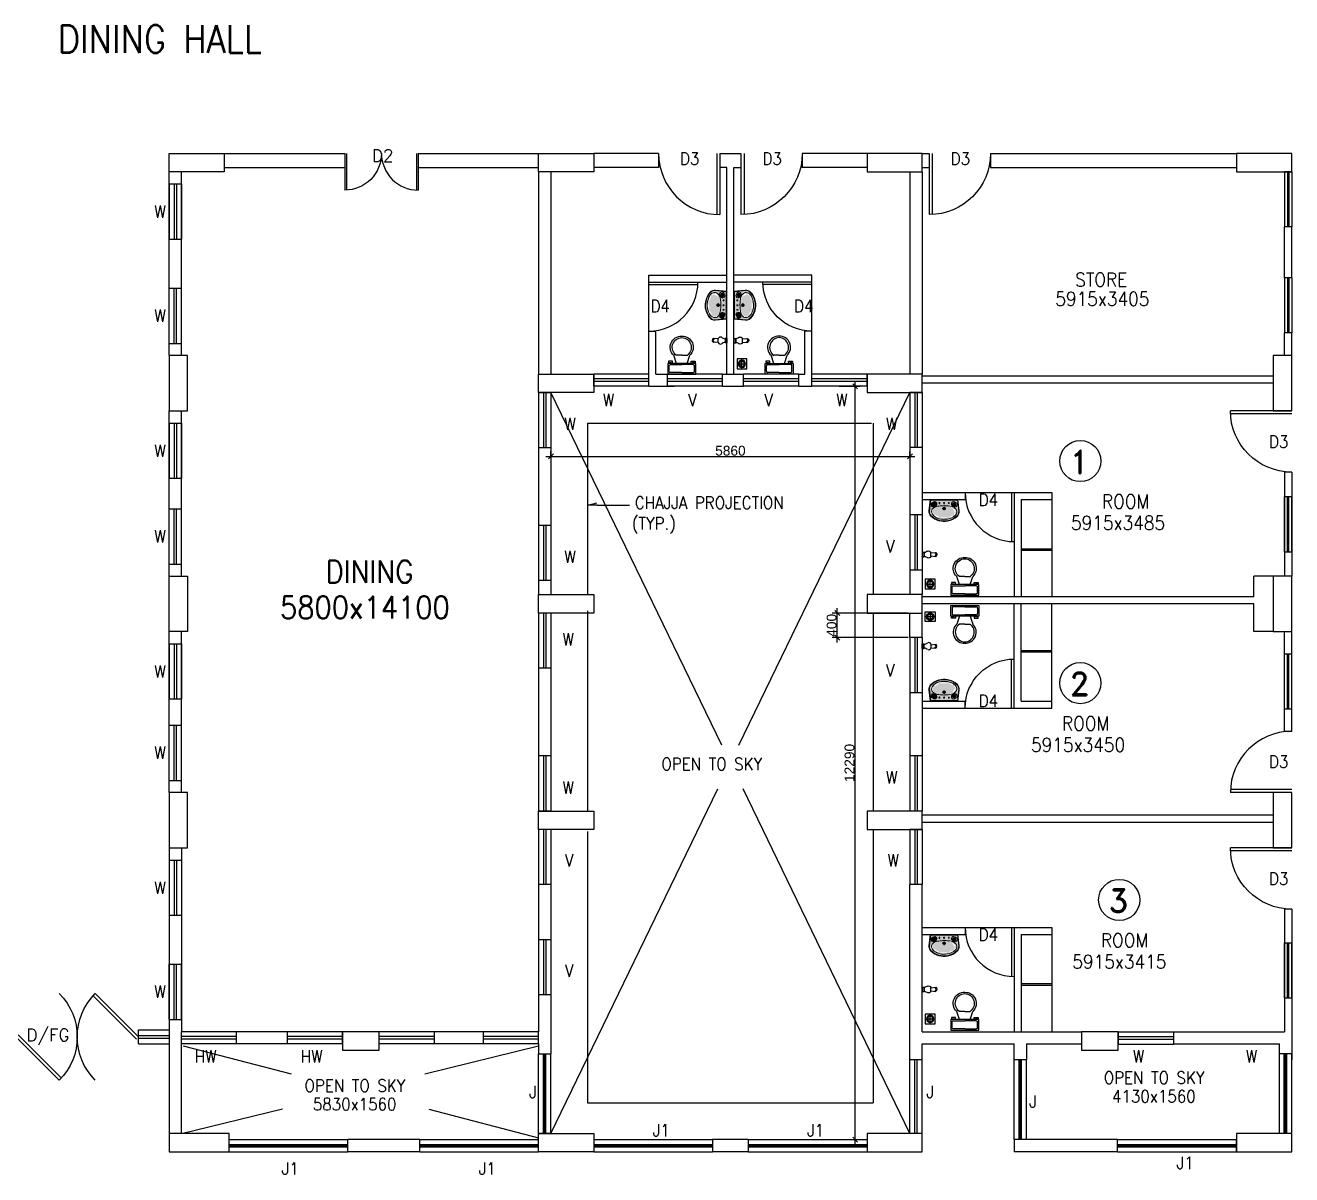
# Model space of a CAD drawing. Extents: x 10161149 to 10263331, y -3696053 to -3547728.
# Drawn here: x 10227213 to 10247881, y -3602316 to -3583565 of the extents above; entities that cross this region are included whole.
import ezdxf

# ---------------------------------------------------------------- set-up
doc = ezdxf.new("R2010")
doc.units = 0
doc.header["$MEASUREMENT"] = 0
doc.header["$PDMODE"] = 35
doc.linetypes.add('DASHED', pattern=[0.75, 0.5, -0.25])
doc.layers.get('0').update_dxf_attribs({"linetype": 'CONTINUOUS'})
doc.layers.get('Defpoints').update_dxf_attribs({"linetype": 'CONTINUOUS'})
for name, color, linetype in [('25', 6, 'CONTINUOUS'), ('35', 1, 'CONTINUOUS'), ('5', 3, 'CONTINUOUS'), ('COL', 2, 'CONTINUOUS'), ('DAS', 1, 'DASHED'), ('DIM', 8, 'CONTINUOUS'), ('dim1', 5, 'CONTINUOUS'), ('DOOR', 31, 'CONTINUOUS'), ('EWC', 5, 'CONTINUOUS'), ('Exi. Walls', 170, 'CONTINUOUS'), ('floor trap', 9, 'CONTINUOUS'), ('Furn-Hat', 145, 'CONTINUOUS'), ('tap', 8, 'CONTINUOUS'), ('Toi-Euip', 8, 'CONTINUOUS'), ('TXW', 6, 'CONTINUOUS'), ('Venti', 161, 'CONTINUOUS'), ('Window', 4, 'CONTINUOUS')]:
    doc.layers.add(name, color=color, linetype=linetype)
doc.layers.add('toi-fix', color=46, linetype='CONTINUOUS', lineweight=18)
doc.styles.add('RD', font='ROMAND')
doc.styles.add('ROMANS', font='arial.ttf')
doc.styles.get("Standard").update_dxf_attribs({"font": 'romans.shx'})
doc.dimstyles.new('int. dim', dxfattribs={"dimtxt": 160, "dimasz": 80, "dimexe": 80, "dimexo": 0, "dimgap": 10, "dimtad": 1, "dimdec": 0, "dimzin": 12, "dimdsep": 46, "dimtxsty": 'ROMANS', "dimblk": 'OBLIQUE', "dimcen": 1.5, "dimdle": 80, "dimclrd": 5, "dimclre": 5, "dimclrt": 4, "dimadec": 0, "dimazin": 0, "dimtfac": 1, "dimtdec": 0, "dimtix": 1, "dimtmove": 2, "dimatfit": 3, "dimfxl": 1, "dimtolj": 1, "dimtzin": 0, "dimlwd": -1, "dimlwe": -1, "dimarcsym": 0})

# ---------------------------------------------------------------- blocks, each defined once
blk = doc.blocks.new('_Oblique')
at = {"color": 0, "linetype": 'ByBlock', "lineweight": -2}
blk.add_line((-0.5, -0.5), (0.5, 0.5), dxfattribs=at)
blk = doc.blocks.new('*D120')
at = {"layer": 'Defpoints', "color": 0, "lineweight": -3, "transparency": 16777216}
for p in [(10240494, -3589453), (10240757, -3589453), (10240494, -3601743)]:
    blk.add_point(p, dxfattribs=at)
at = {"layer": 'dim1', "color": 5, "transparency": 16777216}
for p, q in [((10240494, -3589453), (10240837, -3589453)), ((10240757, -3601823), (10240757, -3589373)), ((10240494, -3601743), (10240837, -3601743))]:
    blk.add_line(p, q, dxfattribs=at)
at = {"layer": 'dim1', "color": 5, "transparency": 16777216, "xscale": 80, "yscale": 80, "zscale": 80}
for p, rotation in [((10240757, -3589453), 90), ((10240757, -3601743), 270)]:
    blk.add_blockref('_Oblique', p, dxfattribs=dict(at, rotation=rotation))
at = {"layer": 'dim1', "color": 4, "transparency": 16777216, "insert": (10240665, -3595598), "char_height": 160, "attachment_point": 5, "rotation": 90, "style": 'ROMANS'}
blk.add_mtext('\\A1;12290', dxfattribs=at)
blk = doc.blocks.new('WINP')
at = {"layer": 'Window'}
for p, q in [((0, 0), (0, 1)), ((0, 1), (1, 1)), ((1, 0), (1, 1)), ((0, 0.6), (1, 0.6)), ((0, 0.4), (1, 0.4)), ((0, 0), (1, 0))]:
    blk.add_line(p, q, dxfattribs=at)
blk = doc.blocks.new('VENTP')
at = {"layer": 'Venti'}
for p, q in [((0, 0), (0, 1)), ((0, 1), (1, 1)), ((1, 0), (1, 1)), ((0, 0), (1, 0))]:
    blk.add_line(p, q, dxfattribs=at)
at = {"layer": 'Venti', "ltscale": 2}
for p, q in [((0, 0.6), (1, 0.6)), ((0, 0.4), (1, 0.4))]:
    blk.add_line(p, q, dxfattribs=at)
blk = doc.blocks.new('*D143')
at = {"layer": 'Defpoints', "color": 0, "lineweight": -3, "transparency": 16777216}
for p in [(10235791, -3590597), (10241651, -3590597), (10241651, -3590597)]:
    blk.add_point(p, dxfattribs=at)
at = {"layer": 'dim1', "color": 5, "transparency": 16777216}
for p, q in [((10235791, -3590597), (10235791, -3590517)), ((10241651, -3590597), (10241651, -3590517)), ((10235711, -3590597), (10241731, -3590597))]:
    blk.add_line(p, q, dxfattribs=at)
at = {"layer": 'dim1', "color": 5, "transparency": 16777216, "xscale": 80, "yscale": 80, "zscale": 80, "rotation": 180}
blk.add_blockref('_Oblique', (10235791, -3590597), dxfattribs=at)
at = {"layer": 'dim1', "color": 5, "transparency": 16777216, "xscale": 80, "yscale": 80, "zscale": 80}
blk.add_blockref('_Oblique', (10241651, -3590597), dxfattribs=at)
at = {"layer": 'dim1', "color": 4, "transparency": 16777216, "insert": (10238721, -3590505), "char_height": 160, "attachment_point": 5, "style": 'ROMANS'}
blk.add_mtext('\\A1;5860', dxfattribs=at)
blk = doc.blocks.new('*D144')
at = {"layer": 'Defpoints', "color": 0, "lineweight": -3, "transparency": 16777216}
for p in [(10240464, -3593153), (10241621, -3593153), (10241621, -3593553)]:
    blk.add_point(p, dxfattribs=at)
at = {"layer": 'dim1', "color": 5, "transparency": 16777216}
for p, q in [((10241621, -3593153), (10240384, -3593153)), ((10240464, -3593633), (10240464, -3593073)), ((10241621, -3593553), (10240384, -3593553))]:
    blk.add_line(p, q, dxfattribs=at)
at = {"layer": 'dim1', "color": 5, "transparency": 16777216, "xscale": 80, "yscale": 80, "zscale": 80}
for p, rotation in [((10240464, -3593153), 90), ((10240464, -3593553), 270)]:
    blk.add_blockref('_Oblique', p, dxfattribs=dict(at, rotation=rotation))
at = {"layer": 'dim1', "color": 4, "transparency": 16777216, "insert": (10240373, -3593353), "char_height": 160, "attachment_point": 5, "rotation": 90, "style": 'ROMANS'}
blk.add_mtext('\\A1;400', dxfattribs=at)
blk = doc.blocks.new('BLK')
at = {"layer": 'DIM', "color": 6}
blk.add_line((-1, 0), (0, 0), dxfattribs=at)
at = {"layer": 'DIM'}
blk.add_line((0, 0), (-0.97, -0.26), dxfattribs=at)
blk = doc.blocks.new('DOORP')
at = {"layer": 'DOOR'}
for p, q in [((0, 0), (0, 1)), ((0.05, 0), (0.05, 0.999))]:
    blk.add_line(p, q, dxfattribs=at)
at = {"layer": 'DOOR', "color": 145}
blk.add_arc((0, 0), 1, 0, 90, dxfattribs=at)
blk = doc.blocks.new('A$C70ED7303')
at = {"layer": 'EWC', "color": 11}
for p, q in [((0, 0), (229, 0)), ((229, 0), (229, -174)), ((-229, 0), (0, 0)), ((-229, -174), (-229, 0)), ((229, -174), (-229, -174)), ((-218, -207), (-218, -185)), ((-218, -185), (-174, -185)), ((-207, -44), (-207, -131)), ((0, -22), (-185, -22)), ((-185, -153), (0, -153)), ((-174, -185), (-174, -174)), ((-153, -174), (-153, -207)), ((-87, -174), (-131, -305)), ((0, -22), (185, -22)), ((185, -153), (0, -153)), ((87, -174), (131, -305)), ((153, -174), (153, -207)), ((174, -185), (174, -174)), ((218, -185), (174, -185)), ((207, -44), (207, -131)), ((218, -207), (218, -185)), ((-153, -207), (-218, -207)), ((0, -305), (-87, -305)), ((0, -305), (87, -305)), ((153, -207), (218, -207))]:
    blk.add_line(p, q, dxfattribs=at)
for centre, major_axis, start_param, end_param in [((-188, -41), (13.6, -13.6), 2.214297, 4.068888), ((-188, -134), (-13.6, -13.6), 5.35589, 7.21048), ((188, -41), (13.6, -13.6), 0.643501, 2.498091), ((188, -134), (-13.6, -13.6), 0.643501, 2.498091), ((-7, -436), (-128, -128), 4.686239, 7.105146), ((5, -435), (-113, -113), 4.541602, 7.039318), ((7, -436), (56, -172), -0.351019, 2.067888), ((-5, -435), (-113, -113), 0.814663, 3.31238)]:
    blk.add_ellipse(centre, major_axis=major_axis, ratio=1, start_param=start_param, end_param=end_param, dxfattribs=at)
blk = doc.blocks.new('A$C0B5D0E53')
at = {"layer": 'tap', "color": 7}
for p, q in [((0, 11), (0, 47)), ((0, 47), (15, 47)), ((0, 11), (12, 11)), ((1, 45), (12, 45)), ((1, 12), (12, 12)), ((12, 11), (12, 47)), ((12, 11), (15, 11)), ((15, 11), (15, 47)), ((70, 41), (110, 45)), ((70, 45), (70, 12)), ((70, 16), (110, 12))]:
    blk.add_line(p, q, dxfattribs=at)
for centre, radius, start, end in [((3, 43), 2.66, 117.11, 161.7293), ((3, 14), 2.66, 198.2707, 242.89), ((8, 99), 56.2, 277.358, 310.4214), ((8, -42), 56.2, 49.5786, 82.642), ((52, 37), 20.8, 24.7259, 109.7544), ((52, 21), 20.8, 250.2456, 335.2741), ((94, 28), 17.7, 301.8025, 58.5186), ((103, 28), 17.7, 293.45, 66.55)]:
    blk.add_arc(centre, radius, start, end, dxfattribs=at)
blk = doc.blocks.new('FT')
at = {"layer": 'floor trap', "color": 7}
for p, q in [((0, 40), (10, 40)), ((16, 40), (64, 40)), ((40, 16), (40, 64)), ((70, 40), (80, 40))]:
    blk.add_line(p, q, dxfattribs=at)
at = {"layer": 'floor trap', "color": 7, "ltscale": 100}
blk.add_lwpolyline([(80, 0), (0, 0), (0, 80), (80, 80)], close=True, dxfattribs=at)
at = {"layer": 'floor trap', "color": 7}
for radius in [30, 23.7, 21.9]:
    blk.add_circle((40, 40), radius, dxfattribs=at)
blk = doc.blocks.new('2')
at = {"layer": 'Furn-Hat'}
h = blk.add_hatch(color=200, dxfattribs=at)
h.set_gradient(color1=(176, 43, 238), color2=(222, 165, 248), one_color=1, tint=0.81, name='SPHERICAL')
edge = h.paths.add_edge_path()
edge.add_ellipse((0.83, 2.39), major_axis=(0, 2.74), ratio=1, start_angle=253.1333, end_angle=282.8458)
edge.add_ellipse((0.66, 2.28), major_axis=(0, 2.87), ratio=1, start_angle=226.9131, end_angle=256.353, ccw=False)
edge.add_ellipse((1.97, 1.03), major_axis=(0, 1.06), ratio=1, start_angle=191.403, end_angle=227.6151, ccw=False)
edge.add_ellipse((1.95, 0.79), major_axis=(-0.001, 0.832), ratio=1, start_angle=172.9435, end_angle=196.7003, ccw=False)
edge.add_line((1.85, -0.04), (0, 0.17))
edge.add_ellipse((-0.15, 0.37), major_axis=(0, 0.247), ratio=1, start_angle=216.2128, end_angle=239.0995)
edge.add_line((0.07, 0.24), (1.91, 0.03))
edge.add_ellipse((1.98, 0.81), major_axis=(0, 0.781), ratio=1, start_angle=174.8376, end_angle=213.1867)
edge.add_ellipse((1.82, 1.24), major_axis=(0, 1.23), ratio=1, start_angle=208.7339, end_angle=238.1069)
edge.add_ellipse((1.35, 1.89), major_axis=(0, 2), ratio=1, start_angle=229.2631, end_angle=252.9591)
edge.add_ellipse((0.45, 2.43), major_axis=(0, 3.03), ratio=1, start_angle=248.1478, end_angle=293.8025)
edge.add_ellipse((0.67, 2.61), major_axis=(0, 2.75), ratio=1, start_angle=292.3386, end_angle=313.7886)
edge.add_ellipse((1.96, 3.88), major_axis=(0.001, 0.944), ratio=1, start_angle=311.9795, end_angle=362.8452)
edge.add_line((1.91, 4.83), (0.06, 4.62))
edge.add_ellipse((-0.22, 4.44), major_axis=(0, 0.335), ratio=1, start_angle=301.9908, end_angle=318.3316)
edge.add_line((0, 4.69), (1.85, 4.9))
edge.add_ellipse((1.98, 3.91), major_axis=(0, 0.995), ratio=1, start_angle=311.3713, end_angle=367.5939, ccw=False)
edge.add_ellipse((0.6, 2.54), major_axis=(0, 2.94), ratio=1, start_angle=278.9603, end_angle=313.5987, ccw=False)
h = blk.add_hatch(color=200, dxfattribs=at)
h.set_gradient(color1=(176, 43, 238), color2=(222, 165, 248), one_color=1, tint=0.81, name='INVCYLINDER')
edge = h.paths.add_edge_path()
edge.add_ellipse((-0.15, 0.37), major_axis=(0, 0.247), ratio=1, start_angle=239.0995, end_angle=258.8462, ccw=False)
edge.add_line((0.07, 0.24), (0, 0.25))
edge.add_line((0, 0.25), (0, 4.61))
edge.add_line((0, 4.61), (0.06, 4.62))
edge.add_ellipse((-0.22, 4.44), major_axis=(0, 0.335), ratio=1, start_angle=279.6212, end_angle=301.9908, ccw=False)
edge.add_line((0.11, 4.5), (0.1, 0.32))
h = blk.add_hatch(color=201, dxfattribs=at)
h.set_gradient(color1=(213, 142, 246), color2=(222, 165, 248), one_color=1, tint=0.81, name='SPHERICAL')
edge = h.paths.add_edge_path()
edge.add_ellipse((-0.22, 4.44), major_axis=(0, 0.335), ratio=1, start_angle=279.6212, end_angle=301.9908)
edge.add_line((0.06, 4.62), (1.91, 4.83))
edge.add_ellipse((1.96, 3.88), major_axis=(0.001, 0.944), ratio=1, start_angle=311.9795, end_angle=362.8452, ccw=False)
edge.add_ellipse((0.67, 2.61), major_axis=(0, 2.75), ratio=1, start_angle=292.3386, end_angle=313.7886, ccw=False)
edge.add_ellipse((0.45, 2.43), major_axis=(0, 3.03), ratio=1, start_angle=248.1478, end_angle=293.8025, ccw=False)
edge.add_ellipse((1.35, 1.89), major_axis=(0, 2), ratio=1, start_angle=229.2631, end_angle=252.9591, ccw=False)
edge.add_ellipse((1.82, 1.24), major_axis=(0, 1.23), ratio=1, start_angle=208.7339, end_angle=238.1069, ccw=False)
edge.add_ellipse((1.98, 0.81), major_axis=(0, 0.781), ratio=1, start_angle=174.8376, end_angle=213.1867, ccw=False)
edge.add_line((1.91, 0.03), (0.07, 0.24))
edge.add_ellipse((-0.15, 0.37), major_axis=(0, 0.247), ratio=1, start_angle=239.0995, end_angle=258.8462)
edge.add_line((0.1, 0.32), (0.11, 4.5))
edge = h.paths.add_edge_path(flags=16)
edge.add_ellipse((0.54, 1.68), major_axis=(0.0002, 0.0643), ratio=1, start_angle=0, end_angle=360, ccw=False)
edge = h.paths.add_edge_path(flags=16)
edge.add_ellipse((0.75, 0.77), major_axis=(0.001, 0.492), ratio=1, start_angle=372.9151, end_angle=415.0496)
edge.add_ellipse((0.66, 0.93), major_axis=(0, 0.34), ratio=1, start_angle=68.6534, end_angle=118.0903)
edge.add_ellipse((1.55, 1.19), major_axis=(0, 1.26), ratio=1, start_angle=109.4436, end_angle=129.259)
edge.add_ellipse((0.76, 0.48), major_axis=(0, 0.207), ratio=1, start_angle=116.7852, end_angle=207.4853)
edge.add_ellipse((0.68, 0.84), major_axis=(0.003, 0.569), ratio=1, start_angle=198.6155, end_angle=235.2982)
edge.add_ellipse((1.01, 0.63), major_axis=(0, 0.179), ratio=1, start_angle=230.4595, end_angle=309.5311)
edge.add_arc((1.2, 0.8), 0.086, 143.8926, 223.9597, ccw=False)
edge.add_arc((1.21, 0.82), 0.0872, 59.6713, 155.4896, ccw=False)
edge.add_ellipse((2.73, 1.67), major_axis=(0, 1.67), ratio=1, start_angle=108.7156, end_angle=120.4399)
edge.add_ellipse((2.03, 1.15), major_axis=(0, 0.801), ratio=1, start_angle=113.6541, end_angle=156.3424)
edge.add_ellipse((1.91, 1.34), major_axis=(0, 0.947), ratio=1, start_angle=167.3152, end_angle=194.3844)
edge.add_ellipse((1.73, 1.61), major_axis=(0, 1.26), ratio=1, start_angle=199.4142, end_angle=242.3113)
edge.add_ellipse((0.73, 2.3), major_axis=(0, 2.47), ratio=1, start_angle=238.946, end_angle=269.4836)
edge.add_ellipse((0.23, 2.48), major_axis=(0, 2.98), ratio=1, start_angle=266.1625, end_angle=294.5971)
edge.add_ellipse((1.64, 3.2), major_axis=(0, 1.4), ratio=1, start_angle=291.6011, end_angle=328.054)
edge.add_ellipse((2, 3.79), major_axis=(0, 0.709), ratio=1, start_angle=327.5861, end_angle=383.2162)
edge.add_ellipse((2.18, 3.44), major_axis=(0, 1.1), ratio=1, start_angle=384.9893, end_angle=432.0066)
edge.add_arc((1.21, 4.06), 0.0773, 202.0693, 284.8477, ccw=False)
edge.add_arc((1.2, 4.08), 0.086, 136.0403, 216.1074, ccw=False)
edge.add_ellipse((1.01, 4.25), major_axis=(0, 0.179), ratio=1, start_angle=230.4689, end_angle=309.5405)
edge.add_ellipse((0.68, 4.04), major_axis=(-0.003, 0.569), ratio=1, start_angle=304.7018, end_angle=341.3845)
edge.add_ellipse((0.76, 4.4), major_axis=(0, 0.207), ratio=1, start_angle=332.4116, end_angle=423.1117)
edge.add_ellipse((1.55, 3.69), major_axis=(0.01, 1.26), ratio=1, start_angle=411.1189, end_angle=430.9342)
edge.add_ellipse((0.66, 3.95), major_axis=(0, 0.34), ratio=1, start_angle=61.9097, end_angle=111.3466)
edge.add_ellipse((0.75, 4.11), major_axis=(0.003, 0.492), ratio=1, start_angle=125.3669, end_angle=167.5014)
edge.add_ellipse((0.73, 3.94), major_axis=(0, 0.319), ratio=1, start_angle=163.9108, end_angle=209.8663)
edge.add_ellipse((1.14, 3.59), major_axis=(-0.002, 0.268), ratio=1, start_angle=387.9183, end_angle=433.2607, ccw=False)
edge.add_ellipse((1.07, 3.77), major_axis=(0, 0.0739), ratio=1, start_angle=281.3136, end_angle=401.6955, ccw=False)
edge.add_ellipse((2.18, 3.44), major_axis=(0, 1.1), ratio=1, start_angle=432.0066, end_angle=441.9912)
edge.add_ellipse((3.97, 2.89), major_axis=(0, 2.96), ratio=1, start_angle=436.108, end_angle=445.7027)
edge.add_ellipse((8.3, 2.4), major_axis=(0, 7.32), ratio=1, start_angle=444.4585, end_angle=449.7636)
edge.add_ellipse((8.98, 2.78), major_axis=(0.01, 8.01), ratio=1, start_angle=92.5395, end_angle=98.8367)
edge.add_ellipse((2.73, 1.67), major_axis=(0, 1.67), ratio=1, start_angle=94.0582, end_angle=108.7156)
edge.add_ellipse((1.07, 1.13), major_axis=(-0.0003, 0.0855), ratio=1, start_angle=142.4726, end_angle=276.6239, ccw=False)
edge.add_ellipse((1.14, 1.3), major_axis=(0.002, 0.268), ratio=1, start_angle=106.7393, end_angle=152.0817, ccw=False)
edge.add_ellipse((0.73, 0.94), major_axis=(-0.001, 0.319), ratio=1, start_angle=329.9021, end_angle=375.8576)
edge = h.paths.add_edge_path(flags=16)
edge.add_ellipse((0.54, 2.42), major_axis=(0.0008, 0.0643), ratio=1, start_angle=0, end_angle=360, ccw=False)
edge = h.paths.add_edge_path(flags=0)
edge.add_ellipse((1.43, 2.44), major_axis=(0, 0.216), ratio=1, start_angle=0, end_angle=360, ccw=False)
edge = h.paths.add_edge_path(flags=0)
edge.add_ellipse((1.43, 2.44), major_axis=(-0.001, 0.155), ratio=1, start_angle=0, end_angle=360, ccw=False)
edge = h.paths.add_edge_path(flags=0)
edge.add_ellipse((1.43, 2.44), major_axis=(0, 0.109), ratio=1, start_angle=0, end_angle=360, ccw=False)
edge = h.paths.add_edge_path(flags=16)
edge.add_ellipse((0.54, 3.22), major_axis=(0.0002, 0.0643), ratio=1, start_angle=0, end_angle=360, ccw=False)
h = blk.add_hatch(color=254, dxfattribs=at)
h.set_gradient(color1=(234, 198, 250), color2=(223, 166, 247), one_color=1, tint=0.81, name='SPHERICAL')
edge = h.paths.add_edge_path()
edge.add_ellipse((1.07, 3.77), major_axis=(0, 0.0739), ratio=1, start_angle=281.3136, end_angle=401.6955)
edge.add_ellipse((1.14, 3.59), major_axis=(-0.002, 0.268), ratio=1, start_angle=387.9183, end_angle=433.2607)
edge.add_ellipse((0.73, 3.94), major_axis=(0, 0.319), ratio=1, start_angle=163.9108, end_angle=209.8663, ccw=False)
edge.add_ellipse((0.75, 4.11), major_axis=(0.003, 0.492), ratio=1, start_angle=125.3669, end_angle=167.5014, ccw=False)
edge.add_ellipse((0.66, 3.95), major_axis=(0, 0.34), ratio=1, start_angle=61.9097, end_angle=111.3466, ccw=False)
edge.add_ellipse((1.55, 3.69), major_axis=(0.01, 1.26), ratio=1, start_angle=411.1189, end_angle=430.9342, ccw=False)
edge.add_ellipse((0.76, 4.4), major_axis=(0, 0.207), ratio=1, start_angle=332.4116, end_angle=423.1117, ccw=False)
edge.add_ellipse((0.68, 4.04), major_axis=(-0.003, 0.569), ratio=1, start_angle=304.7018, end_angle=341.3845, ccw=False)
edge.add_ellipse((1.01, 4.25), major_axis=(0, 0.179), ratio=1, start_angle=230.4689, end_angle=309.5405, ccw=False)
edge.add_arc((1.2, 4.08), 0.086, 136.0403, 216.1074)
edge.add_arc((1.21, 4.06), 0.0773, 202.0693, 284.8477)
edge.add_ellipse((2.18, 3.44), major_axis=(0, 1.1), ratio=1, start_angle=384.9893, end_angle=432.0066)
h = blk.add_hatch(color=254, dxfattribs=at)
h.set_gradient(color1=(234, 198, 250), color2=(223, 166, 247), one_color=1, tint=0.81, name='SPHERICAL')
edge = h.paths.add_edge_path()
edge.add_ellipse((1.64, 3.2), major_axis=(0, 1.4), ratio=1, start_angle=291.6011, end_angle=328.054)
edge.add_ellipse((0.23, 2.48), major_axis=(0, 2.98), ratio=1, start_angle=266.1625, end_angle=294.5971, ccw=False)
edge.add_ellipse((0.73, 2.3), major_axis=(0, 2.47), ratio=1, start_angle=238.946, end_angle=269.4836, ccw=False)
edge.add_ellipse((1.73, 1.61), major_axis=(0, 1.26), ratio=1, start_angle=199.4142, end_angle=242.3113, ccw=False)
edge.add_ellipse((1.91, 1.34), major_axis=(0, 0.947), ratio=1, start_angle=167.3152, end_angle=194.3844, ccw=False)
edge.add_ellipse((2.03, 1.15), major_axis=(0, 0.801), ratio=1, start_angle=113.6541, end_angle=156.3424, ccw=False)
edge.add_ellipse((2.73, 1.67), major_axis=(0, 1.67), ratio=1, start_angle=94.0582, end_angle=120.4399, ccw=False)
edge.add_ellipse((8.98, 2.78), major_axis=(0.01, 8.01), ratio=1, start_angle=92.5395, end_angle=98.8367, ccw=False)
edge.add_ellipse((8.3, 2.4), major_axis=(0, 7.32), ratio=1, start_angle=444.4585, end_angle=449.7636, ccw=False)
edge.add_ellipse((3.97, 2.89), major_axis=(0, 2.96), ratio=1, start_angle=436.108, end_angle=445.7027, ccw=False)
edge.add_ellipse((2.18, 3.44), major_axis=(0, 1.1), ratio=1, start_angle=384.9893, end_angle=441.9912, ccw=False)
edge.add_ellipse((2, 3.79), major_axis=(0, 0.709), ratio=1, start_angle=327.5861, end_angle=383.2162, ccw=False)
edge = h.paths.add_edge_path(flags=16)
edge.add_ellipse((1.43, 2.44), major_axis=(0, 0.216), ratio=1, start_angle=0, end_angle=360, ccw=False)
edge = h.paths.add_edge_path(flags=0)
edge.add_ellipse((1.43, 2.44), major_axis=(-0.001, 0.155), ratio=1, start_angle=0, end_angle=360, ccw=False)
edge = h.paths.add_edge_path(flags=0)
edge.add_ellipse((1.43, 2.44), major_axis=(0, 0.109), ratio=1, start_angle=0, end_angle=360, ccw=False)
h = blk.add_hatch(color=254, dxfattribs=at)
h.set_gradient(color1=(234, 198, 250), color2=(223, 166, 247), one_color=1, tint=0.81, name='SPHERICAL')
edge = h.paths.add_edge_path()
edge.add_ellipse((1.55, 1.19), major_axis=(0, 1.26), ratio=1, start_angle=109.4436, end_angle=129.259)
edge.add_ellipse((0.76, 0.48), major_axis=(0, 0.207), ratio=1, start_angle=116.7852, end_angle=207.4853)
edge.add_ellipse((0.68, 0.84), major_axis=(0.003, 0.569), ratio=1, start_angle=198.6155, end_angle=235.2982)
edge.add_ellipse((1.01, 0.63), major_axis=(0, 0.179), ratio=1, start_angle=230.4595, end_angle=309.5311)
edge.add_arc((1.2, 0.8), 0.086, 143.8926, 223.9597, ccw=False)
edge.add_arc((1.21, 0.82), 0.0872, 59.6713, 155.4896, ccw=False)
edge.add_ellipse((2.73, 1.67), major_axis=(0, 1.67), ratio=1, start_angle=108.7156, end_angle=120.4399, ccw=False)
edge.add_ellipse((1.07, 1.13), major_axis=(-0.0003, 0.0855), ratio=1, start_angle=142.4726, end_angle=276.6239, ccw=False)
edge.add_ellipse((1.14, 1.3), major_axis=(0.002, 0.268), ratio=1, start_angle=106.7393, end_angle=152.0817, ccw=False)
edge.add_ellipse((0.73, 0.94), major_axis=(-0.001, 0.319), ratio=1, start_angle=329.9021, end_angle=375.8576)
edge.add_ellipse((0.75, 0.77), major_axis=(0.001, 0.492), ratio=1, start_angle=372.9151, end_angle=415.0496)
edge.add_ellipse((0.66, 0.93), major_axis=(0, 0.34), ratio=1, start_angle=68.6534, end_angle=118.0903)
at = {"layer": 'toi-fix', "color": 7}
for p, q in [((0, 4.69), (1.85, 4.9)), ((0, 4.61), (1.91, 4.83)), ((0, 0.17), (0, 4.69)), ((0.1, 0.32), (0.11, 4.5)), ((0.67, 3.22), (0.39, 3.22)), ((0.72, 2.42), (0.39, 2.42)), ((0.54, 3.34), (0.54, 3.08)), ((0.54, 2.55), (0.54, 2.28)), ((1.73, 2.44), (1.12, 2.44)), ((1.43, 2.14), (1.43, 2.74)), ((0, 0.25), (1.91, 0.03)), ((0, 0.17), (1.85, -0.04)), ((0.72, 1.68), (0.39, 1.68)), ((0.54, 1.8), (0.54, 1.54))]:
    blk.add_line(p, q, dxfattribs=at)
at = {"layer": 'toi-fix', "color": 7, "extrusion": (0, 0, -1)}
for centre, major_axis, start_param, end_param in [((-0.22, 4.44), (0, 0.335), 0.727251, 1.402875), ((1.55, 3.69), (0.01, 1.26), -1.238036, -0.892193), ((0.76, 4.4), (0, 0.207), -1.101507, 0.481509), ((0.68, 4.04), (-0.003, 0.569), 0.324902, 0.965135), ((2.18, 3.44), (0, 1.1), -1.431017, -0.436146), ((1.2, 4.08), (-0.0608, 0.0608), 4.867594, 6.265028), ((1.01, 4.25), (0, 0.179), 0.880684, 2.260744), ((2, 3.79), (0, 0.709), -0.405199, 0.56573), ((1.98, 3.91), (0, 0.995), -0.132539, 0.848731), ((1.96, 3.88), (0.001, 0.944), -0.049658, 0.838116), ((1.64, 3.2), (0, 1.4), 0.557563, 1.193786), ((0.67, 2.61), (0, 2.75), 0.806541, 1.180915), ((0.6, 2.54), (0, 2.94), 0.809856, 1.41441), ((0.66, 3.95), (0, 0.34), 4.33982, 5.202657), ((0.75, 4.11), (0.003, 0.492), 3.359735, 4.09512), ((0.54, 3.22), (0.0002, 0.0643), 3.139035, 9.42222), ((0.54, 2.42), (0.0008, 0.0643), 3.12883, 9.412015), ((0.73, 3.94), (0, 0.319), 2.620328, 3.422401), ((1.14, 3.59), (-0.002, 0.268), -1.278641, -0.487266), ((8.3, 2.4), (0, 7.32), -1.56667, -1.474079), ((8.98, 2.78), (0.01, 8.01), 4.558159, 4.668067), ((1.07, 3.77), (0, 0.0739), -0.727724, 1.373337), ((3.97, 2.89), (0, 2.96), -1.495794, -1.328336), ((1.21, 4.06), (0.0547, 0.0547), 2.097053, 3.541809), ((1.43, 2.44), (0, 0.216), 3.141254, 9.424439), ((1.43, 2.44), (-0.001, 0.155), 3.145308, 9.428493), ((1.43, 2.44), (0, 0.109), 3.142047372431534, 9.42523267961112), ((0.73, 2.3), (0, 2.47), 1.579809, 2.112792), ((0.23, 2.48), (0, 2.98), 1.141495, 1.637774), ((0.45, 2.43), (0, 3.03), 1.155365, 1.952189), ((0.83, 2.39), (0, 2.74), 1.346594, 1.865175), ((-0.15, 0.37), (0, 0.247), 1.765467, 2.50956), ((0.66, 0.93), (0, 0.34), 4.222121, 5.084958), ((0.75, 0.77), (0.001, 0.492), -0.960797, -0.225412), ((1.55, 1.19), (0, 1.26), 4.027191, 4.373034), ((0.54, 1.68), (0.0002, 0.0643), 3.139035, 9.42222), ((0.76, 0.48), (0, 0.207), 2.661884, 4.2449), ((0.73, 0.94), (-0.001, 0.319), -0.276767, 0.525307), ((0.68, 0.84), (0.003, 0.569), 2.176458, 2.816691), ((1.14, 1.3), (0.002, 0.268), 3.628858, 4.420234), ((1.07, 1.13), (-0.0003, 0.0855), 1.455188, 3.796569), ((2.73, 1.67), (0, 1.67), 4.181112, 4.641559), ((1.2, 0.8), (-0.0608, 0.0608), 4.730546, 6.12798), ((1.21, 0.82), (0.0617, 0.0617), 4.354779, 6.027124), ((1.01, 0.63), (0, 0.179), 0.880848, 2.260908), ((2.03, 1.15), (0, 0.801), 3.554495, 4.299548), ((1.91, 1.34), (0, 0.947), 2.890537, 3.362984), ((1.98, 0.81), (0, 0.781), 2.562376, 3.231693), ((1.73, 1.61), (0, 1.26), 2.054055, 2.802751), ((1.97, 1.03), (0, 1.06), 2.310552, 2.942572), ((1.82, 1.24), (0, 1.23), 2.127435, 2.640092), ((0.66, 2.28), (0, 2.87), 1.808981, 2.322804), ((1.35, 1.89), (0, 2), 1.868215, 2.281789), ((1.95, 0.79), (-0.001, 0.832), 2.850118, 3.264751)]:
    blk.add_ellipse(centre, major_axis=major_axis, ratio=1, start_param=start_param, end_param=end_param, dxfattribs=at)

msp = doc.modelspace()

# ---------------------------------------------------------------- linework, layer by layer
at = {"layer": '25'}
for p, q in [((10237391, -3588553), (10237391, -3587753)), ((10240051, -3588553), (10240051, -3587753)), ((10238581.4, -3595309.9), (10235791, -3589553)), ((10238860.6, -3595309.9), (10241651, -3589553)), ((10242551, -3591188), (10243351, -3591188)), ((10243966, -3591303), (10243966, -3592888)), ((10243466, -3592103), (10243966, -3592103)), ((10243466, -3592128), (10243966, -3592128)), ((10243966, -3594588), (10243966, -3593003)), ((10243466, -3593763), (10243966, -3593763)), ((10243466, -3593788), (10243966, -3593788)), ((10242551, -3594703), (10243351, -3594703)), ((10235791, -3601643), (10238515.5, -3596021.9)), ((10241651, -3601643), (10238926.5, -3596021.9)), ((10242551, -3598283), (10243351, -3598283)), ((10243966, -3598398), (10243966, -3599983)), ((10243466, -3599198), (10243966, -3599198)), ((10243466, -3599223), (10243966, -3599223)), ((10229061, -3599953), (10229561, -3599953)), ((10229061, -3600045), (10229561, -3600045)), ((10229061, -3600091), (10229561, -3600091)), ((10229061, -3600183), (10229561, -3600183)), ((10229791, -3600213), (10231554.2, -3600669)), ((10233732, -3600669), (10235591, -3600213)), ((10235591, -3601643), (10235591, -3600343)), ((10235671, -3601643), (10235671, -3600343)), ((10235711, -3601643), (10235711, -3600343)), ((10235791, -3601643), (10235791, -3600343)), ((10243351, -3601743), (10243351, -3600443)), ((10243431, -3601743), (10243431, -3600443)), ((10243471, -3601743), (10243471, -3600443)), ((10243551, -3601743), (10243551, -3600443)), ((10247681, -3601643), (10247681, -3600343)), ((10247761, -3601643), (10247761, -3600343)), ((10247801, -3601643), (10247801, -3600343)), ((10247881, -3601643), (10247881, -3600343)), ((10229761, -3601643), (10231408.2, -3601238.9)), ((10233796.4, -3601248.8), (10235591, -3601713)), ((10230539.3, -3601743), (10232479.3, -3601743)), ((10230539.3, -3601823), (10232479.3, -3601823)), ((10230539.3, -3601863), (10232479.3, -3601863)), ((10230539.3, -3601943), (10232479.3, -3601943)), ((10233651, -3601743), (10235591, -3601743)), ((10233651, -3601823), (10235591, -3601823)), ((10233651, -3601863), (10235591, -3601863)), ((10233651, -3601943), (10235591, -3601943)), ((10236491, -3601743), (10238431, -3601743)), ((10236491, -3601823), (10238431, -3601823)), ((10236491, -3601863), (10238431, -3601863)), ((10236491, -3601943), (10238431, -3601943)), ((10239011, -3601743), (10240951, -3601743)), ((10239011, -3601823), (10240951, -3601823)), ((10239011, -3601863), (10240951, -3601863)), ((10239011, -3601943), (10240951, -3601943)), ((10245041, -3601743), (10246981, -3601743)), ((10245041, -3601823), (10246981, -3601823)), ((10245041, -3601863), (10246981, -3601863)), ((10245041, -3601943), (10246981, -3601943))]:
    msp.add_line(p, q, dxfattribs=at)
for centre in [(10244431.1, -3590673.9), (10244431.1, -3594296), (10245066.6, -3597833.7)]:
    msp.add_circle(centre, 335.6, dxfattribs=at)
at = {"layer": 'COL', "color": 2}
for points in [[(10230461, -3585953), (10229561, -3585953), (10229561, -3585653), (10230461, -3585653)], [(10236491, -3585953), (10235591, -3585953), (10235591, -3585653), (10236491, -3585653)], [(10240951, -3585953), (10241851, -3585953), (10241851, -3585653), (10240951, -3585653)], [(10246981, -3585953), (10247881, -3585953), (10247881, -3585653), (10246981, -3585653)], [(10229861, -3589853), (10229861, -3588953), (10229561, -3588953), (10229561, -3589853)], [(10247881, -3589853), (10247881, -3588953), (10247581, -3588953), (10247581, -3589853)], [(10236491, -3589553), (10235591, -3589553), (10235591, -3589253), (10236491, -3589253)], [(10240951, -3589553), (10241851, -3589553), (10241851, -3589253), (10240951, -3589253)], [(10229561, -3593453), (10229561, -3592553), (10229861, -3592553), (10229861, -3593453)], [(10247881, -3593453), (10247881, -3592553), (10247581, -3592553), (10247581, -3593453)], [(10236491, -3593153), (10235591, -3593153), (10235591, -3592853), (10236491, -3592853)], [(10240951, -3593153), (10241851, -3593153), (10241851, -3592853), (10240951, -3592853)], [(10229861, -3596983), (10229861, -3596083), (10229561, -3596083), (10229561, -3596983)], [(10247881, -3596983), (10247881, -3596083), (10247581, -3596083), (10247581, -3596983)], [(10236491, -3596683), (10235591, -3596683), (10235591, -3596383), (10236491, -3596383)], [(10240951, -3596683), (10241851, -3596683), (10241851, -3596383), (10240951, -3596383)], [(10232391, -3600283), (10232991, -3600283), (10232991, -3599983), (10232391, -3599983)], [(10244451, -3600283), (10245051, -3600283), (10245051, -3599983), (10244451, -3599983)], [(10229561, -3601943), (10230539.3, -3601943), (10230539.3, -3601643), (10229561, -3601643)], [(10236491, -3601943), (10235591, -3601943), (10235591, -3601643), (10236491, -3601643)], [(10240951, -3601943), (10241851, -3601943), (10241851, -3601643), (10240951, -3601643)], [(10246981, -3601943), (10247881, -3601943), (10247881, -3601643), (10246981, -3601643)]]:
    msp.add_lwpolyline(points, close=True, dxfattribs=at)
at = {"layer": 'DAS', "linetype": 'Continuous'}
for p, q in [((10232426, -3585653), (10232426, -3585883)), ((10233626, -3585653), (10233626, -3585883)), ((10237548.5, -3585653), (10237548.5, -3585883)), ((10238548.5, -3585653), (10238548.5, -3585883)), ((10238893.5, -3585653), (10238893.5, -3585883)), ((10239893.5, -3585653), (10239893.5, -3585883)), ((10241966, -3585653), (10241966, -3585883)), ((10242966, -3585653), (10242966, -3585883)), ((10238663.5, -3589253), (10238663.5, -3585883)), ((10238778.5, -3589253), (10238778.5, -3585883)), ((10247766, -3587683), (10247766, -3586853)), ((10247881, -3587683), (10247881, -3586853)), ((10247766, -3588953), (10247766, -3588583)), ((10247881, -3588953), (10247881, -3588583)), ((10236391, -3590053), (10241021, -3590053)), ((10236391, -3590053), (10236391, -3592853)), ((10241051, -3590053), (10241051, -3592853)), ((10236391, -3593118), (10236391, -3596383)), ((10241051, -3593153), (10241051, -3596383)), ((10236391, -3596718), (10236391, -3601143)), ((10241051, -3596683), (10241051, -3601143)), ((10229561, -3596983), (10229561, -3601643)), ((10229761, -3596983), (10229761, -3599983)), ((10229761, -3601643), (10229761, -3600134.7)), ((10236391, -3601143), (10241051, -3601143))]:
    msp.add_line(p, q, dxfattribs=at)
for points in [[(10230461, -3585653), (10232426, -3585653)], [(10233626, -3585653), (10235591, -3585653)], [(10237548.5, -3585653), (10236491, -3585653)], [(10238548.5, -3585653), (10238893.5, -3585653)], [(10240951, -3585653), (10239893.5, -3585653)], [(10241851, -3585653), (10241966, -3585653)], [(10242966, -3585653), (10246981, -3585653)], [(10229561, -3588953), (10229561, -3585953)], [(10229761, -3588953), (10229761, -3585953)], [(10230461, -3585883), (10232426, -3585883)], [(10233626, -3585883), (10235591, -3585883)], [(10237548.5, -3585883), (10236491, -3585883)], [(10238663.5, -3585883), (10238548.5, -3585883)], [(10238778.5, -3585883), (10238893.5, -3585883)], [(10240951, -3585883), (10239893.5, -3585883)], [(10241851, -3585883), (10241966, -3585883)], [(10242966, -3585883), (10246981, -3585883)], [(10229561, -3592553), (10229561, -3589853)], [(10229761, -3592553), (10229761, -3589853)], [(10229561, -3596083), (10229561, -3593453)], [(10229761, -3596083), (10229761, -3593453)]]:
    msp.add_lwpolyline(points, dxfattribs=at)
for points, const_width in [([(10235691, -3601643), (10235691, -3600343)], 40), ([(10243451, -3601743), (10243451, -3600443)], 40), ([(10247781, -3601643), (10247781, -3600343)], 40), ([(10232479.3, -3601843), (10230539.3, -3601843)], 20), ([(10235591, -3601843), (10233651, -3601843)], 20), ([(10238431, -3601843), (10236491, -3601843)], 20), ([(10240951, -3601843), (10239011, -3601843)], 20), ([(10246981, -3601843), (10245041, -3601843)], 20)]:
    msp.add_lwpolyline(points, dxfattribs=dict(at, const_width=const_width))
at = {"layer": 'dim1'}
msp.add_line((10236547.7, -3591391.6), (10237073.2, -3591391.6), dxfattribs=at)
at = {"layer": 'Exi. Walls'}
for p, q in [((10235591, -3585953), (10235591, -3589253)), ((10235791, -3585953), (10235791, -3589253)), ((10241651, -3585953), (10241651, -3589253)), ((10241851, -3585953), (10241851, -3589253)), ((10237391, -3587753), (10237391, -3587638)), ((10237391, -3587638), (10238663.5, -3587638)), ((10240051, -3587638), (10238778.5, -3587638)), ((10240051, -3587753), (10240051, -3587638)), ((10237391, -3587753), (10238663.5, -3587753)), ((10240051, -3587753), (10238778.5, -3587753)), ((10237391, -3588553), (10237506, -3588553)), ((10237391, -3589253), (10237391, -3588553)), ((10237506, -3589253), (10237506, -3588553)), ((10239936, -3589253), (10239936, -3588553)), ((10240051, -3588553), (10239936, -3588553)), ((10240051, -3589253), (10240051, -3588553)), ((10237506, -3589253), (10237697.3, -3589253)), ((10238591.7, -3589253), (10238936, -3589253)), ((10239836, -3589253), (10239936, -3589253)), ((10247581, -3589288), (10241851, -3589288)), ((10237391, -3589453), (10237806, -3589453)), ((10238591.7, -3589453), (10238936, -3589453)), ((10239836, -3589453), (10240051, -3589453)), ((10247581, -3589403), (10241851, -3589403)), ((10235591, -3590453), (10235591, -3591718)), ((10235791, -3590453), (10235791, -3591718)), ((10241651, -3590453), (10241651, -3591553)), ((10241851, -3590453), (10241851, -3591553)), ((10247766, -3590853), (10247766, -3592553)), ((10247881, -3590853), (10247766, -3590853)), ((10247881, -3590853), (10247881, -3592553)), ((10241851, -3591188), (10242551, -3591188)), ((10242551, -3591188), (10242551, -3591303)), ((10243351, -3591188), (10243966, -3591188)), ((10243351, -3591188), (10243351, -3592888)), ((10243966, -3591188), (10243966, -3591303)), ((10241851, -3591303), (10242551, -3591303)), ((10243466, -3591303), (10243966, -3591303)), ((10243466, -3591303), (10243466, -3592888)), ((10235591, -3592618), (10235591, -3592853)), ((10235791, -3592618), (10235791, -3592853)), ((10241651, -3592453), (10241651, -3592853)), ((10241851, -3592453), (10241851, -3592853)), ((10247581, -3592553), (10247266, -3592553)), ((10247266, -3592888), (10247266, -3592553)), ((10247266, -3592888), (10241851, -3592888)), ((10247266, -3593003), (10241851, -3593003)), ((10243351, -3594703), (10243351, -3593003)), ((10243466, -3594588), (10243466, -3593003)), ((10247266, -3593453), (10247266, -3593003)), ((10241651, -3593553), (10241651, -3593153)), ((10241851, -3593553), (10241851, -3593153)), ((10247581, -3593453), (10247266, -3593453)), ((10247766, -3595083), (10247766, -3593453)), ((10247881, -3595083), (10247881, -3593453)), ((10235591, -3594053), (10235591, -3595483)), ((10235791, -3594053), (10235791, -3595483)), ((10241651, -3594453), (10241651, -3595483)), ((10241851, -3594453), (10241851, -3595483)), ((10241851, -3594588), (10242551, -3594588)), ((10241851, -3594703), (10242551, -3594703)), ((10242551, -3594703), (10242551, -3594588)), ((10243351, -3594703), (10243966, -3594703)), ((10243466, -3594588), (10243966, -3594588)), ((10243966, -3594703), (10243966, -3594588)), ((10247881, -3595083), (10247766, -3595083)), ((10247581, -3596453), (10241851, -3596453)), ((10247581, -3596568), (10241851, -3596568)), ((10235591, -3597583), (10235591, -3598483)), ((10235791, -3597583), (10235791, -3598483)), ((10241651, -3600443), (10241651, -3597583)), ((10241851, -3599983), (10241851, -3597583)), ((10247766, -3597983), (10247766, -3599983)), ((10247881, -3597983), (10247766, -3597983)), ((10247881, -3597983), (10247881, -3600443)), ((10241851, -3598283), (10242551, -3598283)), ((10241851, -3598398), (10242551, -3598398)), ((10242551, -3598283), (10242551, -3598398)), ((10243351, -3598283), (10243966, -3598283)), ((10243351, -3598283), (10243351, -3599983)), ((10243466, -3598398), (10243966, -3598398)), ((10243466, -3598398), (10243466, -3599983)), ((10243966, -3598283), (10243966, -3598398)), ((10235591, -3599383), (10235591, -3599723)), ((10235791, -3599383), (10235791, -3600343)), ((10235591, -3599723), (10235591, -3599983)), ((10229061, -3600183), (10229061, -3599953)), ((10231491, -3599983), (10230661, -3599983)), ((10234691, -3599983), (10233891, -3599983)), ((10241851, -3599983), (10244451, -3599983)), ((10245951, -3599983), (10246781, -3599983)), ((10245951, -3599983), (10247766, -3599983)), ((10231491, -3600183), (10230661, -3600183)), ((10234691, -3600183), (10233891, -3600183)), ((10235591, -3600183), (10235591, -3600343)), ((10241851, -3600443), (10241851, -3600183)), ((10241851, -3600183), (10243351, -3600183)), ((10243351, -3600443), (10243351, -3600183)), ((10243551, -3600183), (10243551, -3600443)), ((10243551, -3600183), (10244451, -3600183)), ((10245951, -3600183), (10246781, -3600183)), ((10245951, -3600183), (10247681, -3600183)), ((10247681, -3600343), (10247681, -3600183)), ((10235591, -3600343), (10235791, -3600343)), ((10243551, -3600443), (10243351, -3600443)), ((10247881, -3600343), (10247681, -3600343)), ((10235591, -3601643), (10235791, -3601643)), ((10235791, -3601643), (10235591, -3601643)), ((10247881, -3601643), (10247681, -3601643)), ((10233651, -3601743), (10232479.3, -3601743)), ((10232479.3, -3601943), (10232479.3, -3601743)), ((10233651, -3601943), (10232479.3, -3601943)), ((10233651, -3601943), (10233651, -3601743)), ((10235591, -3601943), (10235591, -3601743)), ((10238431, -3601743), (10238431, -3601943)), ((10239011, -3601743), (10238431, -3601743)), ((10239011, -3601943), (10238431, -3601943)), ((10239011, -3601743), (10239011, -3601943)), ((10240951, -3601743), (10240951, -3601943)), ((10241851, -3601943), (10241851, -3601743)), ((10243351, -3601743), (10243351, -3601943)), ((10245041, -3601743), (10243351, -3601743)), ((10245041, -3601943), (10243351, -3601943)), ((10245041, -3601943), (10245041, -3601743)), ((10246981, -3601943), (10246981, -3601743))]:
    msp.add_line(p, q, dxfattribs=at)

# ---------------------------------------------------------------- block references
at = {"layer": '5'}
for name, p, xscale, yscale, zscale, rotation in [('DOORP', (10232426, -3585653), -600, 600, 600.0000000000002, 180), ('DOORP', (10233626, -3585653), 600, 600, 600, 180), ('DOORP', (10238548.5, -3585653), 1000, 1000, 1000, 180), ('DOORP', (10238893.5, -3585653), -1000, 1000, 1000, 180), ('DOORP', (10241966, -3585653), -1000, 1000, 1000, 180), ('WINP', (10247881, -3585953), -900, 115, 900, 90), ('WINP', (10229561, -3586153), 900, 200, 900, 270), ('WINP', (10247881, -3587683), -900, 115, 900, 90), ('WINP', (10229561, -3588753), -900, 200, 900, 270), ('DOORP', (10237391, -3587753), 800, 800, 800.000000000011, 270), ('DOORP', (10240051, -3587753), -800, 800, 800.000000000011, 90), ('WINP', (10235591, -3589553), 900, 200, 900, 270), ('WINP', (10241851, -3589553), -900, 200, 900, 90), ('DOORP', (10247881, -3589853), -1000, 1000, 1000, 90), ('WINP', (10229561, -3590053), 900, 200, 900, 270), ('DOORP', (10243351, -3591188), 800, 800, 800.000000000011, 180), ('WINP', (10247766, -3592153), -900, 115, 900, 270), ('WINP', (10229561, -3592353), -900, 200, 900, 270), ('WINP', (10241851, -3591553), -900, 200, 900, 90), ('WINP', (10235591, -3591718), 900, 200, 900, 270), ('WINP', (10235791, -3593153), -900, 200, 900, 90), ('WINP', (10229561, -3593653), 900, 200, 900, 270), ('WINP', (10241851, -3593553), -900, 200, 900, 90), ('WINP', (10247766, -3594718), -900, 115, 900, 270), ('WINP', (10229561, -3595883), -900, 200, 900, 270), ('DOORP', (10247881, -3596083), 1000, 1000, 1000, 90), ('WINP', (10235791, -3595483), -900, 200, 900, 90), ('WINP', (10241851, -3595483), -900, 200, 900, 90), ('WINP', (10241851, -3596683), -900, 200, 900, 90), ('DOORP', (10247881, -3596983), -1000, 1000, 1000, 90), ('WINP', (10229561, -3597183), 900, 200, 900, 270), ('DOORP', (10243351, -3598283), 800, 800, 800.000000000011, 180), ('WINP', (10247766, -3599433), -900, 115, 900, 270), ('WINP', (10229561, -3599783), -900, 200, 900, 270), ('DOORP', (10227061, -3600068), -999.9999999999836, 1000, 1000, 225), ('DOORP', (10229061, -3600068), -999.9999999999836, 1000, 1000, 45), ('WINP', (10245051, -3599984.1), -900, 200, 900, 180), ('WINP', (10241851, -3601643), 1200, 200, 1200, 90)]:
    msp.add_blockref(name, p, dxfattribs=dict(at, xscale=xscale, yscale=yscale, zscale=zscale, rotation=rotation))
for name, p, xscale, yscale, zscale in [('WINP', (10237391, -3589453), -900, 200, 900), ('WINP', (10238591.7, -3589453), -900, 200, 900), ('WINP', (10239836, -3589453), -900, 200, 900), ('WINP', (10240951, -3589453), -900, 200, 900), ('DOORP', (10243351, -3594703), -800, 800, 800.000000000011), ('WINP', (10230661, -3600183), -900, 200, 900), ('WINP', (10232391, -3600183), -900, 200, 900), ('WINP', (10233891, -3600183), -900, 200, 900), ('WINP', (10235591, -3600183), -900, 200, 900)]:
    msp.add_blockref(name, p, dxfattribs=dict(at, xscale=xscale, yscale=yscale, zscale=zscale))
at = {"layer": 'DIM', "linetype": 'Continuous', "xscale": -900, "yscale": 200, "zscale": 900, "rotation": 90}
for p in [(10235791, -3596683), (10235791, -3598483)]:
    msp.add_blockref('VENTP', p, dxfattribs=at)
at = {"layer": 'dim1', "yscale": 100, "zscale": 100.0000000000014}
for p, xscale in [((10238663.5, -3588372.9), -100), ((10238778.5, -3588372.9), 100)]:
    msp.add_blockref('2', p, dxfattribs=dict(at, xscale=xscale))
at = {"layer": 'dim1'}
for name, p, xscale, yscale, zscale, rotation in [('BLK', (10236397.7, -3591391.6), 150, 150, 150, 180), ('2', (10241964.8, -3591303), 100, 100, 100.0000000000014, 270), ('2', (10241964.8, -3594588), -100, 100, 100.0000000000014, 270), ('2', (10241964.8, -3598398), 100, 100, 100.0000000000014, 270)]:
    msp.add_blockref(name, p, dxfattribs=dict(at, xscale=xscale, yscale=yscale, zscale=zscale, rotation=rotation))
at = {"layer": 'Toi-Euip', "ltscale": 100, "yscale": 2, "zscale": 2, "rotation": 180}
for p, xscale in [((10238663.5, -3588649.9), 2), ((10238778.5, -3588649.9), -2), ((10241851, -3592140), -2), ((10241851, -3599235), -2)]:
    msp.add_blockref('A$C0B5D0E53', p, dxfattribs=dict(at, xscale=xscale))
at = {"layer": 'Toi-Euip', "yscale": 2, "zscale": 2, "rotation": 270}
for p, xscale in [((10238828.7, -3589168), -2), ((10241901.2, -3592759.6), -2), ((10241901.2, -3593131.4), 2), ((10241901.2, -3599854.6), -2)]:
    msp.add_blockref('FT', p, dxfattribs=dict(at, xscale=xscale))
at = {"layer": 'Toi-Euip', "ltscale": 100, "xscale": 2, "yscale": 2, "zscale": 2}
msp.add_blockref('A$C0B5D0E53', (10241851, -3593750.9), dxfattribs=at)
at = {"layer": 'toi-fix', "linetype": 'Continuous', "xscale": -1, "rotation": 180}
for p in [(10237926.3, -3589253), (10242545.4, -3592861.5), (10242545.4, -3599956.5)]:
    msp.add_blockref('A$C70ED7303', p, dxfattribs=at)
at = {"layer": 'toi-fix', "linetype": 'Continuous', "rotation": 180}
msp.add_blockref('A$C70ED7303', (10239515.7, -3589253), dxfattribs=at)
at = {"layer": 'toi-fix', "linetype": 'Continuous'}
msp.add_blockref('A$C70ED7303', (10242545.4, -3593029.5), dxfattribs=at)

# ---------------------------------------------------------------- texts
at = {"layer": '35', "style": 'RD'}
for s, p in [('1', (10244258.4, -3590874.8)), ('2', (10244258.4, -3594496.8)), ('3', (10244893.9, -3598034.6))]:
    msp.add_text(s, height=375, dxfattribs=at).set_placement(p)
at = {"layer": 'TXW', "width": 0.9}
for s, height, p in [('DINING HALL', 450, (10227741.3, -3584014.6)), ('D3', 200, (10237898.3, -3585839.8)), ('D3', 200, (10239243.7, -3585839.8)), ('D3', 200, (10242316.2, -3585839.8)), ('W', 200, (10229318.9, -3586706.4)), ('STORE', 225, (10244347.8, -3587826)), ('D4', 200, (10237416.7, -3588245.6)), ('D4', 200, (10239759.2, -3588245.6)), ('5915x3405', 225, (10244023.2, -3588138.5)), ('W', 200, (10229318.9, -3588399.5)), ('W', 200, (10236638.1, -3589775.5)), ('V', 200, (10238030.1, -3589775.5)), ('V', 200, (10239274.3, -3589775.5)), ('W', 200, (10240445.9, -3589775.5)), ('W', 200, (10236010.1, -3590166.1)), ('W', 200, (10241260.5, -3590166.1)), ('D3', 200, (10247511.4, -3590458)), ('W', 200, (10229318.9, -3590606.4)), ('CHAJJA PROJECTION ', 200, (10237160.6, -3591453.7)), ('D4', 200, (10242772.1, -3591405.9)), ('ROOM', 225, (10244784.2, -3591444.8)), ('(TYP.)', 200, (10237112.4, -3591791)), ('5915x3485', 225, (10244279.4, -3591793.8)), ('W', 200, (10229318.9, -3591999.5)), ('V', 200, (10241260.5, -3592166.1)), ('W', 200, (10236010.1, -3592336.1)), ('DINING', 364.5, (10232114.3, -3592660.5)), ('5800x14100', 364.5, (10231371.1, -3593243)), ('W', 200, (10235980.5, -3593680.5)), ('W', 200, (10229318.9, -3594206.4)), ('V', 200, (10241260.5, -3594185.5)), ('D4', 200, (10242772.1, -3594685.1)), ('ROOM', 225, (10244131.7, -3595066.9)), ('W', 200, (10229318.9, -3595529.5)), ('5915x3450', 225, (10243627, -3595415.9)), ('OPEN TO SKY', 200, (10237594.9, -3595715.3)), ('D3', 200, (10247511.4, -3595677.9)), ('W', 200, (10241260.5, -3595934.8)), ('W', 200, (10235980.5, -3596101.1)), ('V', 200, (10236019.9, -3597287.1)), ('W', 200, (10241285, -3597287.1)), ('D3', 200, (10247511.4, -3597588)), ('W', 200, (10229318.9, -3597736.4)), ('D4', 200, (10242772.1, -3598500.9)), ('ROOM', 225, (10244767.2, -3598604.7)), ('5915x3415', 225, (10244301, -3598953.7)), ('V', 200, (10236019.9, -3599087.1)), ('W', 200, (10229318.9, -3599429.5)), ('HW', 200, (10229978, -3600486)), ('HW', 200, (10231708, -3600486)), ('W', 200, (10245288, -3600487.1)), ('W', 200, (10247131.7, -3600487.1)), ('OPEN TO SKY', 200, (10244814.4, -3600834.2)), ('OPEN TO SKY', 200, (10231770.7, -3600962.9)), ('J', 200, (10235436.3, -3601065.5)), ('J', 200, (10241919.9, -3601065.5)), ('5830x1560', 200, (10231905.3, -3601265.5)), ('J', 200, (10243598.3, -3601222.3)), ('4130x1560', 200, (10244949, -3601136.9)), ('J1', 200, (10237453.3, -3601692.8)), ('J1', 200, (10239973.3, -3601692.8)), ('J1', 200, (10231397.2, -3602315.5)), ('J1', 200, (10234613.3, -3602315.5)), ('J1', 200, (10246003.3, -3602224.2))]:
    msp.add_text(s, height=height, dxfattribs=at).set_placement(p)
at = {"layer": 'TXW'}
for s, p in [('D2', (10232870.7, -3585789)), ('D2', (10232870.7, -3585789)), ('D/FG', (10227231.5, -3600136))]:
    msp.add_text(s, height=200, dxfattribs=at).set_placement(p)

# ---------------------------------------------------------------- dimensions: what is measured, and where the dimension line sits
at = {"layer": 'dim1'}
for base, p1, p2, text, picture, middle in [((10240757.2, -3589453), (10240494.3, -3601743), (10240494.3, -3589453), '12290', '*D120', (10240665.5, -3595598)), ((10240464.4, -3593153), (10241621, -3593553), (10241621, -3593153), '400', '*D144', (10240372.7, -3593353))]:
    dim = msp.add_linear_dim(base=base, p1=p1, p2=p2, angle=90, text=text, dimstyle='int. dim', dxfattribs=at)
    dim.commit()
    dim.dimension.update_dxf_attribs({"geometry": picture, "text_midpoint": middle})
dim = msp.add_linear_dim(base=(10241651, -3590596.7), p1=(10235791, -3590596.7), p2=(10241651, -3590596.7), text='5860', dimstyle='int. dim', dxfattribs=at)
dim.commit()
dim.dimension.update_dxf_attribs({"geometry": '*D143', "text_midpoint": (10238721, -3590505)})

doc.saveas('drawing.dxf')
